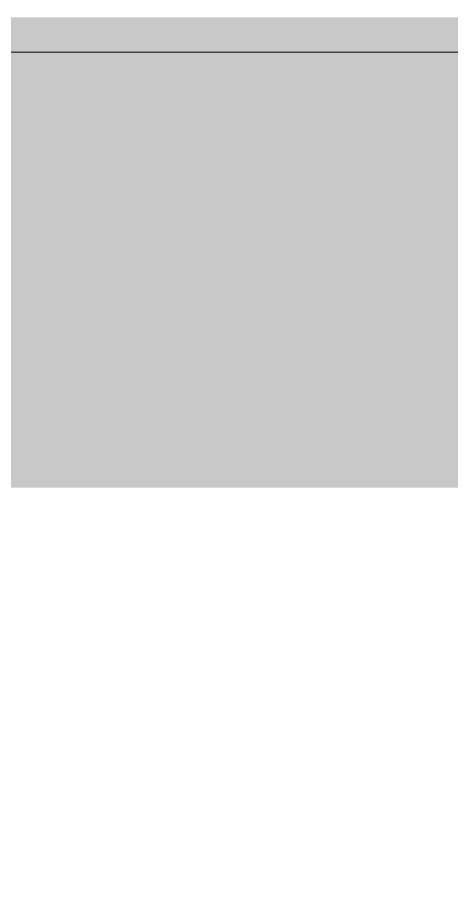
# Model space of a CAD drawing. Header units: millimetres. Extents: x -8913 to 62688, y -13000 to 43000.
# Drawn here: x 48551.54 to 48574.61, y 16071.36 to 16117.35 of the extents above; entities that cross this region are included whole.
import ezdxf
from ezdxf.enums import TextEntityAlignment as Align

# ---------------------------------------------------------------- set-up
doc = ezdxf.new("R2010")
doc.units = ezdxf.units.MM
doc.header["$MEASUREMENT"] = 0
doc.linetypes.add('HIDDEN2', pattern=[4.7625, 3.175, -1.5875])
for name, color, linetype, lineweight in [('08--DETREF', 7, 'Continuous', 25), ('08--SECTREF-1', 2, 'Continuous', 25), ('08--SECTREF-2', 4, 'Continuous', 35), ('1735 X DT-5BR-FFP$0$N--SANITARY-2', 9, 'Continuous', 18), ('N--DRAINPOINT', 251, 'Continuous', 18), ('N--SANITARY-1', 9, 'Continuous', 18), ('Z--X-REF', 7, 'Continuous', 0)]:
    doc.layers.add(name, color=color, linetype=linetype, lineweight=lineweight)
doc.styles.add('ISO', font='isocp2.shx', dxfattribs={"width": 0.8})

# ---------------------------------------------------------------- blocks, each defined once
blk = doc.blocks.new('1735 X DT-5BR-FFP$0$A$C491B616C')
at = {"lineweight": 9, "ltscale": 5}
blk.add_lwpolyline([(97.291, -147.007), (-99.694, -147.007)], dxfattribs=at)
blk = doc.blocks.new('1735 X DT-5BR-FFP')
at = {"layer": '1735 X DT-5BR-FFP$0$N--SANITARY-2', "xscale": 0.6161137440758294, "yscale": 0.6161137440758294, "zscale": 0.6161137440758294, "rotation": 180}
blk.add_blockref('1735 X DT-5BR-FFP$0$A$C491B616C', (12799.169, 16024.925), dxfattribs=at)
blk = doc.blocks.new('*U219')
at = {"layer": '08--DETREF', "color": 251, "linetype": 'HIDDEN2', "ltscale": 100, "const_width": 35}
blk.add_lwpolyline([(-189465.282, 55104.06, 0.414214), (-189045.282, 54684.06), (-186281.113, 54684.06, 0.414214), (-185861.113, 55104.06), (-185861.113, 59302.942, 0.414214), (-186281.113, 59722.942), (-189045.282, 59722.942, 0.414214), (-189465.282, 59302.942)], format="xyb", close=True, dxfattribs=at)
at = {"layer": '08--SECTREF-1', "style": 'ISO', "width": 0.8, "flags": 4}
blk.add_attdef('DRG-NO', text='', height=250, dxfattribs=at).set_placement((-184474.304, 59953.744), align=Align.MIDDLE_CENTER)
at = {"layer": '08--SECTREF-2', "style": 'ISO', "width": 0.8, "flags": 4}
blk.add_attdef('SECTION', text='', height=350, dxfattribs=at).set_placement((-184474.304, 60374.375), align=Align.MIDDLE_CENTER)
blk = doc.blocks.new('A$C491B616C')
at = {"lineweight": 9, "ltscale": 5}
blk.add_lwpolyline([(97.291, -147.007), (-99.694, -147.007)], dxfattribs=at)
blk = doc.blocks.new('A$C5A397BC0')
at = {"layer": 'N--SANITARY-1', "xscale": 0.6161137440758294, "yscale": 0.6161137440758294, "zscale": 0.6161137440758294, "rotation": 180}
blk.add_blockref('A$C491B616C', (-2200.831, 9574.924), dxfattribs=at)

msp = doc.modelspace()

# ---------------------------------------------------------------- block references
at = {"layer": 'Z--X-REF'}
msp.add_blockref('1735 X DT-5BR-FFP', (35787.501, 0), dxfattribs=at)

# ---------------------------------------------------------------- next in the draw order: block references
at = {"layer": '08--DETREF', "xscale": 0.7142857142857143, "yscale": 0.7142857142857143, "zscale": 0.7142857142857143}
msp.add_blockref('*U219', (183555.901, -26554.395), dxfattribs=at)
at = {"layer": 'N--DRAINPOINT'}
msp.add_blockref('A$C5A397BC0', (50787.5, 6450), dxfattribs=at)

doc.saveas('drawing.dxf')
